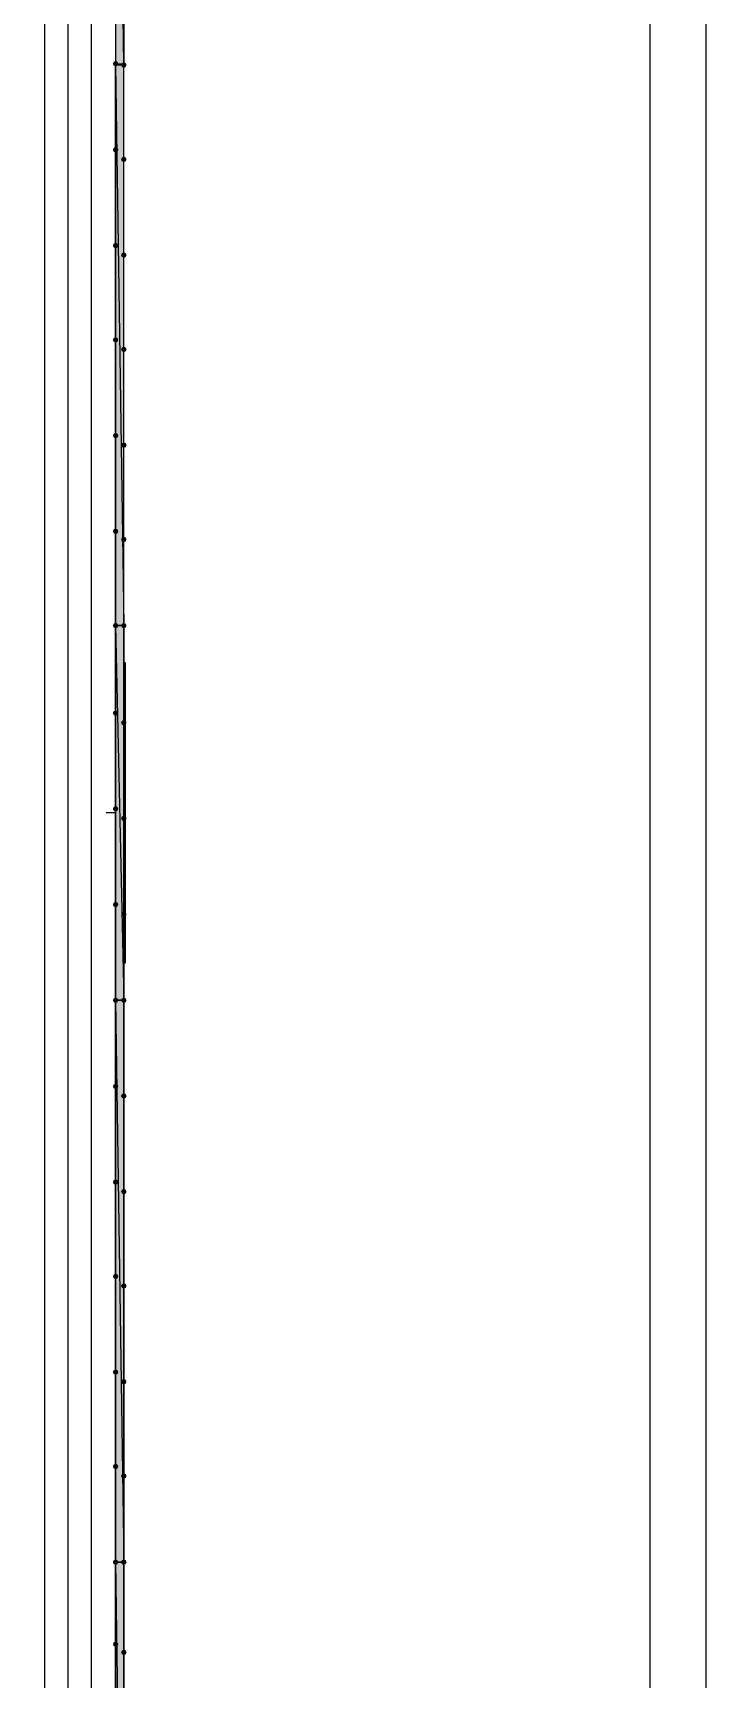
# Model space of a CAD drawing. Header units: millimetres. Extents: x 0 to 420, y 0 to 297.
# Drawn here: x 399.2 to 420.1, y 137.1 to 188.1 of the extents above; entities that cross this region are included whole.
import ezdxf

# ---------------------------------------------------------------- set-up
doc = ezdxf.new("R2010")
doc.units = ezdxf.units.MM
doc.layers.get('0').update_dxf_attribs({"linetype": 'CONTINUOUS'})

msp = doc.modelspace()

# ---------------------------------------------------------------- hatches: boundary and pattern name
at = {"true_color": 0x000007}
h = msp.add_hatch(color=0, dxfattribs=at)
h.paths.add_polyline_path([(402.039667, 205.062667), (402.039667, 187.113333), (401.785667, 205.062667)], flags=0)
h.paths.add_polyline_path([(402.039667, 187.113333), (401.785667, 205.062667), (401.785667, 187.113333)], flags=0)
at = {"true_color": 0x0000fe}
for points in [[(401.870333, 187.113333), (401.845463, 187.053537), (401.785667, 187.028667), (401.725871, 187.053537), (401.701, 187.113333), (401.725871, 187.173129), (401.785667, 187.198), (401.845462, 187.173129)], [(401.870333, 187.113333), (401.845463, 187.053537), (401.785667, 187.028667), (401.725871, 187.053537), (401.701, 187.113333), (401.725871, 187.173129), (401.785667, 187.198), (401.845462, 187.173129)], [(402.124333, 187.071), (402.099462, 187.011204), (402.039667, 186.986333), (401.979871, 187.011204), (401.955, 187.071), (401.979871, 187.130796), (402.039667, 187.155667), (402.099462, 187.130796)], [(401.870333, 184.446333), (401.845463, 184.386537), (401.785667, 184.361667), (401.725871, 184.386537), (401.701, 184.446333), (401.725871, 184.506129), (401.785667, 184.531), (401.845462, 184.506129)], [(402.124333, 184.15), (402.099462, 184.090204), (402.039667, 184.065333), (401.979871, 184.090204), (401.955, 184.15), (401.979871, 184.209796), (402.039667, 184.234667), (402.099462, 184.209796)], [(401.870333, 181.483), (401.845463, 181.423204), (401.785667, 181.398333), (401.725871, 181.423204), (401.701, 181.483), (401.725871, 181.542796), (401.785667, 181.567667), (401.845462, 181.542796)], [(402.124333, 181.186667), (402.099462, 181.126871), (402.039667, 181.102), (401.979871, 181.126871), (401.955, 181.186667), (401.979871, 181.246462), (402.039667, 181.271333), (402.099462, 181.246463)], [(401.870333, 178.562), (401.845463, 178.502204), (401.785667, 178.477333), (401.725871, 178.502204), (401.701, 178.562), (401.725871, 178.621796), (401.785667, 178.646667), (401.845462, 178.621796)], [(402.124333, 178.265667), (402.099462, 178.205871), (402.039667, 178.181), (401.979871, 178.205871), (401.955, 178.265667), (401.979871, 178.325462), (402.039667, 178.350333), (402.099462, 178.325463)], [(401.870333, 175.598667), (401.845463, 175.538871), (401.785667, 175.514), (401.725871, 175.538871), (401.701, 175.598667), (401.725871, 175.658462), (401.785667, 175.683333), (401.845462, 175.658463)], [(402.124333, 175.302333), (402.099462, 175.242537), (402.039667, 175.217667), (401.979871, 175.242537), (401.955, 175.302333), (401.979871, 175.362129), (402.039667, 175.387), (402.099462, 175.362129)], [(401.870333, 172.635333), (401.845463, 172.575537), (401.785667, 172.550667), (401.725871, 172.575537), (401.701, 172.635333), (401.725871, 172.695129), (401.785667, 172.72), (401.845462, 172.695129)], [(402.124333, 172.381333), (402.099462, 172.321537), (402.039667, 172.296667), (401.979871, 172.321537), (401.955, 172.381333), (401.979871, 172.441129), (402.039667, 172.466), (402.099462, 172.441129)], [(401.870333, 169.714333), (401.845463, 169.654538), (401.785667, 169.629667), (401.725871, 169.654538), (401.701, 169.714333), (401.725871, 169.774129), (401.785667, 169.799), (401.845462, 169.774129)], [(402.124333, 169.714333), (402.099462, 169.654538), (402.039667, 169.629667), (401.979871, 169.654538), (401.955, 169.714333), (401.979871, 169.774129), (402.039667, 169.799), (402.099462, 169.774129)], [(402.124333, 169.714333), (402.099462, 169.654538), (402.039667, 169.629667), (401.979871, 169.654538), (401.955, 169.714333), (401.979871, 169.774129), (402.039667, 169.799), (402.099462, 169.774129)], [(401.870333, 167.005), (401.845463, 166.945204), (401.785667, 166.920333), (401.725871, 166.945204), (401.701, 167.005), (401.725871, 167.064796), (401.785667, 167.089667), (401.845462, 167.064796)], [(402.124333, 166.708667), (402.099462, 166.648871), (402.039667, 166.624), (401.979871, 166.648871), (401.955, 166.708667), (401.979871, 166.768462), (402.039667, 166.793333), (402.099462, 166.768463)], [(401.870333, 164.041667), (401.845463, 163.981871), (401.785667, 163.957), (401.725871, 163.981871), (401.701, 164.041667), (401.725871, 164.101462), (401.785667, 164.126333), (401.845462, 164.101463)], [(402.124333, 163.745333), (402.099462, 163.685537), (402.039667, 163.660667), (401.979871, 163.685537), (401.955, 163.745333), (401.979871, 163.805129), (402.039667, 163.83), (402.099462, 163.805129)], [(401.870333, 161.078333), (401.845463, 161.018537), (401.785667, 160.993667), (401.725871, 161.018537), (401.701, 161.078333), (401.725871, 161.138129), (401.785667, 161.163), (401.845462, 161.138129)], [(402.124333, 160.782), (402.099462, 160.722204), (402.039667, 160.697333), (401.979871, 160.722204), (401.955, 160.782), (401.979871, 160.841796), (402.039667, 160.866667), (402.099462, 160.841796)], [(401.870333, 158.115), (401.845463, 158.055204), (401.785667, 158.030333), (401.725871, 158.055204), (401.701, 158.115), (401.725871, 158.174796), (401.785667, 158.199667), (401.845462, 158.174796)], [(402.124333, 158.115), (402.099462, 158.055204), (402.039667, 158.030333), (401.979871, 158.055204), (401.955, 158.115), (401.979871, 158.174796), (402.039667, 158.199667), (402.099462, 158.174796)], [(402.124333, 158.115), (402.099462, 158.055204), (402.039667, 158.030333), (401.979871, 158.055204), (401.955, 158.115), (401.979871, 158.174796), (402.039667, 158.199667), (402.099462, 158.174796)], [(401.870333, 155.448), (401.845463, 155.388204), (401.785667, 155.363333), (401.725871, 155.388204), (401.701, 155.448), (401.725871, 155.507796), (401.785667, 155.532667), (401.845462, 155.507796)], [(402.124333, 155.151667), (402.099462, 155.091871), (402.039667, 155.067), (401.979871, 155.091871), (401.955, 155.151667), (401.979871, 155.211462), (402.039667, 155.236333), (402.099462, 155.211463)], [(401.870333, 152.484667), (401.845463, 152.424871), (401.785667, 152.4), (401.725871, 152.424871), (401.701, 152.484667), (401.725871, 152.544462), (401.785667, 152.569333), (401.845462, 152.544463)], [(402.124333, 152.188333), (402.099462, 152.128537), (402.039667, 152.103667), (401.979871, 152.128537), (401.955, 152.188333), (401.979871, 152.248129), (402.039667, 152.273), (402.099462, 152.248129)], [(401.870333, 149.563667), (401.845463, 149.503871), (401.785667, 149.479), (401.725871, 149.503871), (401.701, 149.563667), (401.725871, 149.623462), (401.785667, 149.648333), (401.845462, 149.623463)], [(402.124333, 149.267333), (402.099462, 149.207537), (402.039667, 149.182667), (401.979871, 149.207537), (401.955, 149.267333), (401.979871, 149.327129), (402.039667, 149.352), (402.099462, 149.327129)], [(401.870333, 146.600333), (401.845463, 146.540537), (401.785667, 146.515667), (401.725871, 146.540537), (401.701, 146.600333), (401.725871, 146.660129), (401.785667, 146.685), (401.845462, 146.660129)], [(402.124333, 146.304), (402.099462, 146.244204), (402.039667, 146.219333), (401.979871, 146.244204), (401.955, 146.304), (401.979871, 146.363796), (402.039667, 146.388667), (402.099462, 146.363796)], [(401.870333, 143.679333), (401.845463, 143.619537), (401.785667, 143.594667), (401.725871, 143.619537), (401.701, 143.679333), (401.725871, 143.739129), (401.785667, 143.764), (401.845462, 143.739129)], [(402.124333, 143.383), (402.099462, 143.323204), (402.039667, 143.298333), (401.979871, 143.323204), (401.955, 143.383), (401.979871, 143.442796), (402.039667, 143.467667), (402.099462, 143.442796)], [(401.870333, 140.716), (401.845463, 140.656204), (401.785667, 140.631333), (401.725871, 140.656204), (401.701, 140.716), (401.725871, 140.775796), (401.785667, 140.800667), (401.845462, 140.775796)], [(402.124333, 140.716), (402.099462, 140.656204), (402.039667, 140.631333), (401.979871, 140.656204), (401.955, 140.716), (401.979871, 140.775796), (402.039667, 140.800667), (402.099462, 140.775796)], [(401.870333, 138.176), (401.845463, 138.116204), (401.785667, 138.091333), (401.725871, 138.116204), (401.701, 138.176), (401.725871, 138.235796), (401.785667, 138.260667), (401.845462, 138.235796)], [(402.124333, 137.922), (402.099462, 137.862204), (402.039667, 137.837333), (401.979871, 137.862204), (401.955, 137.922), (401.979871, 137.981796), (402.039667, 138.006667), (402.099462, 137.981796)]]:
    msp.add_hatch(color=0, dxfattribs=at).paths.add_polyline_path(points, flags=0)
at = {"true_color": 0x000007}
h = msp.add_hatch(color=0, dxfattribs=at)
h.paths.add_polyline_path([(401.785667, 169.714333), (401.785667, 187.071), (402.039667, 169.714333)], flags=0)
h.paths.add_polyline_path([(401.785667, 187.071), (402.039667, 169.714333), (402.039667, 187.071)], flags=0)
h = msp.add_hatch(color=0, dxfattribs=at)
h.paths.add_polyline_path([(401.785667, 158.115), (401.785667, 169.714333), (402.039667, 158.115)], flags=0)
h.paths.add_polyline_path([(401.785667, 169.714333), (402.039667, 158.115), (402.039667, 169.714333)], flags=0)
h = msp.add_hatch(color=0, dxfattribs=at)
h.paths.add_polyline_path([(401.785667, 140.716), (401.785667, 158.115), (402.039667, 140.716)], flags=0)
h.paths.add_polyline_path([(401.785667, 158.115), (402.039667, 140.716), (402.039667, 158.115)], flags=0)
h = msp.add_hatch(color=0, dxfattribs=at)
h.paths.add_polyline_path([(401.785667, 122.766667), (401.785667, 140.716), (402.039667, 122.766667)], flags=0)
h.paths.add_polyline_path([(401.785667, 140.716), (402.039667, 122.766667), (402.039667, 140.716)], flags=0)

# ---------------------------------------------------------------- linework, layer by layer
at = {"color": 0, "true_color": 0x000007}
for points in [[(0.211668, 0), (420.073667, 0), (420.073667, 296.925999), (0.211668, 296.925999)], [(7.239002, 1.735667), (418.338, 1.735667), (418.338, 295.190332), (7.239002, 295.190332)], [(401.193, 205.062667), (401.785667, 205.062667), (401.785667, 122.766667), (401.193, 122.766667), (394.250333, 122.766667), (393.657667, 122.766667), (393.657667, 205.062667), (394.250333, 205.062667)], [(402.039667, 205.062667), (402.039667, 187.113333), (401.785667, 205.062667)], [(402.039667, 187.113333), (401.785667, 205.062667), (401.785667, 187.113333)], [(401.785667, 169.714333), (401.785667, 187.071), (402.039667, 169.714333)], [(401.785667, 187.071), (402.039667, 169.714333), (402.039667, 187.071)], [(402.039667, 140.716), (401.785667, 140.716), (401.785667, 158.115), (402.039667, 158.115), (401.785667, 158.115), (401.785667, 169.714333), (402.039667, 169.714333), (402.039667, 187.071), (401.785667, 187.071), (401.785667, 169.714333), (402.039667, 169.714333), (402.039667, 158.115)], [(401.785667, 158.115), (401.785667, 169.714333), (402.039667, 158.115)], [(401.785667, 169.714333), (402.039667, 158.115), (402.039667, 169.714333)], [(402.082, 159.258), (402.039667, 159.258), (402.039667, 168.571333), (402.082, 168.571333)], [(401.785667, 140.716), (401.785667, 158.115), (402.039667, 140.716)], [(401.785667, 158.115), (402.039667, 140.716), (402.039667, 158.115)], [(401.785667, 122.470333), (393.234333, 122.470333), (393.234333, 122.766667), (401.785667, 122.766667), (401.785667, 140.716), (402.039667, 140.716), (402.039667, 122.470333)], [(401.785667, 122.766667), (401.785667, 140.716), (402.039667, 122.766667)], [(401.785667, 140.716), (402.039667, 122.766667), (402.039667, 140.716)]]:
    msp.add_lwpolyline(points, close=True, dxfattribs=at)
at = {"color": 0, "true_color": 0x0000fd}
for points in [[(399.584333, 205.062667), (399.584333, 122.766667)], [(400.304, 205.062667), (400.304, 122.766667)], [(401.023667, 205.062667), (401.023667, 122.766667)]]:
    msp.add_lwpolyline(points, dxfattribs=at)
at = {"color": 0, "true_color": 0x000007}
for points in [[(401.785667, 205.062667), (401.785667, 187.113333)], [(401.785667, 205.062667), (401.785667, 187.113333), (402.039667, 187.113333)], [(402.039667, 187.113333), (402.039667, 205.062667)], [(402.039667, 169.714333), (402.039667, 187.071)], [(402.039667, 158.115), (402.039667, 169.714333)], [(402.039667, 168.571333), (402.082, 168.571333), (402.082, 159.258)], [(401.785667, 163.914667), (401.489333, 163.914667)], [(402.039667, 140.716), (402.039667, 158.115)], [(402.039667, 122.766667), (402.039667, 140.716)]]:
    msp.add_lwpolyline(points, dxfattribs=at)

doc.saveas('drawing.dxf')
